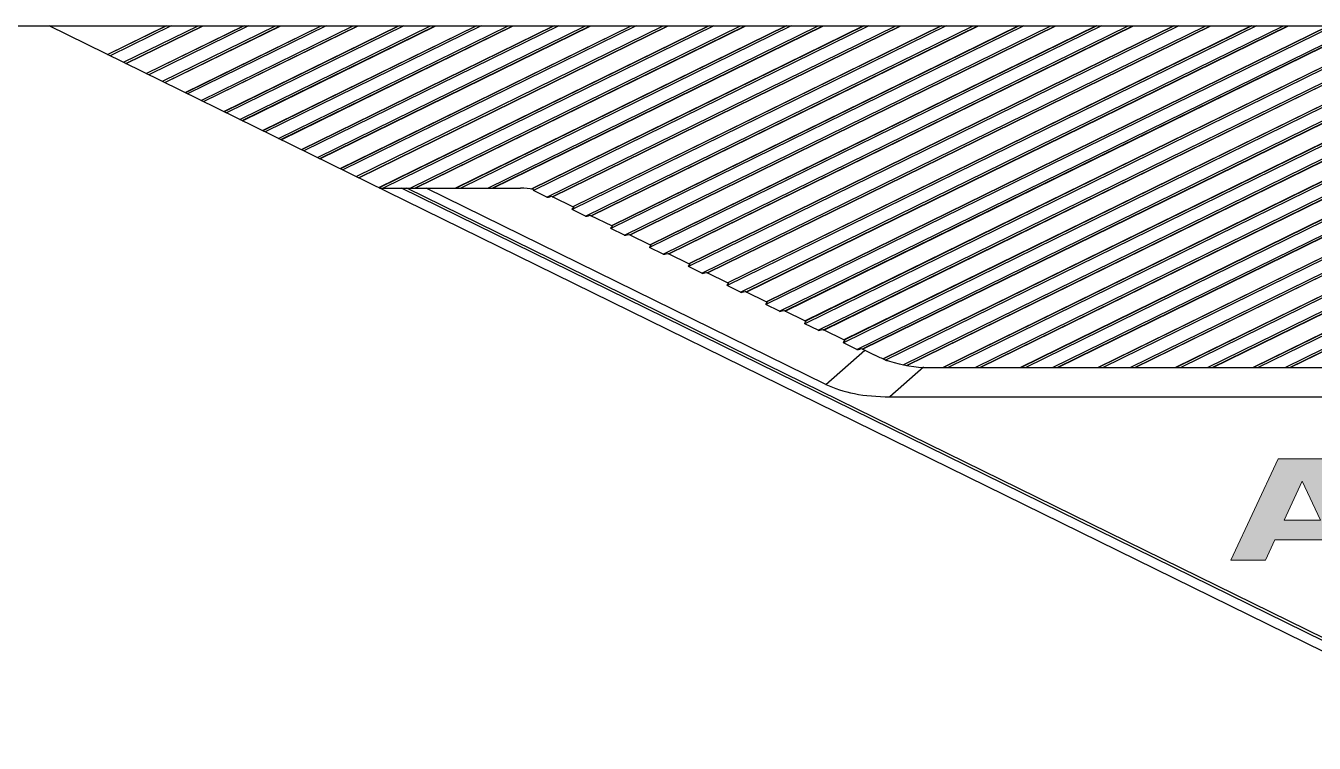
# Model space of a CAD drawing. Header units: millimetres. Extents: x 1927 to 14264, y 1863 to 5555.
# Drawn here: x 11446.5 to 11635, y 4706 to 4811 of the extents above; entities that cross this region are included whole.
import ezdxf

# ---------------------------------------------------------------- set-up
doc = ezdxf.new("R2010")
doc.units = ezdxf.units.MM
doc.layers.add('图层 1', color=7, linetype='Continuous', lineweight=18)

# ---------------------------------------------------------------- blocks, each defined once
blk = doc.blocks.new('RYHF')
h = blk.add_hatch(color=256)
h.paths.add_polyline_path([(7052.62, 5801.75), (7057.92, 5801.75), (7055.27, 5807.44)], flags=16)
h.paths.add_polyline_path([(7059.25, 5798.89), (7051.28, 5798.89), (7049.88, 5795.88), (7044.84, 5795.88), (7051.76, 5810.72), (7056.31, 5810.72), (7058.77, 5810.72), (7065.7, 5795.88), (7060.66, 5795.88)])
at = {"color": 7, "linetype": 'Continuous'}
for p, q in [((6795.9, 5874.09), (7395.9, 5874.09)), ((7085.69, 5769.1), (6871.9, 5874.09)), ((6880.45, 5869.89), (6889, 5874.09)), ((6889.07, 5874.09), (6880.49, 5869.87)), ((6889.75, 5874.09), (6880.83, 5869.71)), ((6882.8, 5868.74), (6893.69, 5874.09)), ((6883.13, 5868.57), (6894.37, 5874.09)), ((6883.17, 5868.56), (6894.44, 5874.09)), ((6886.12, 5867.11), (6900.34, 5874.09)), ((6900.42, 5874.09), (6886.16, 5867.09)), ((6901.09, 5874.09), (6886.5, 5866.92)), ((6888.47, 5865.96), (6905.03, 5874.09)), ((6888.81, 5865.79), (6905.71, 5874.09)), ((6888.84, 5865.77), (6905.79, 5874.09)), ((6891.79, 5864.32), (6911.69, 5874.09)), ((6911.76, 5874.09), (6891.83, 5864.3)), ((6912.44, 5874.09), (6892.17, 5864.14)), ((6894.14, 5863.17), (6916.38, 5874.09)), ((6894.48, 5863), (6917.06, 5874.09)), ((6894.51, 5862.99), (6917.13, 5874.09)), ((6897.46, 5861.54), (6923.03, 5874.09)), ((6923.1, 5874.09), (6897.5, 5861.52)), ((6923.78, 5874.09), (6897.84, 5861.35)), ((6899.81, 5860.39), (6927.72, 5874.09)), ((6900.15, 5860.22), (6928.4, 5874.09)), ((6900.19, 5860.2), (6928.47, 5874.09)), ((6903.14, 5858.75), (6934.37, 5874.09)), ((6934.45, 5874.09), (6903.17, 5858.73)), ((6935.12, 5874.09), (6903.51, 5858.57)), ((6905.48, 5857.6), (6939.06, 5874.09)), ((6905.82, 5857.43), (6939.74, 5874.09)), ((6905.86, 5857.42), (6939.82, 5874.09)), ((6908.81, 5855.97), (6945.72, 5874.09)), ((6945.79, 5874.09), (6908.84, 5855.95)), ((6946.47, 5874.09), (6909.18, 5855.78)), ((6911.15, 5854.81), (6950.41, 5874.09)), ((6911.49, 5854.65), (6951.09, 5874.09)), ((6911.53, 5854.63), (6951.16, 5874.09)), ((6914.48, 5853.18), (6957.06, 5874.09)), ((6957.13, 5874.09), (6914.52, 5853.16)), ((6957.81, 5874.09), (6914.86, 5853)), ((6916.82, 5852.03), (6961.75, 5874.09)), ((6917.16, 5851.86), (6962.43, 5874.09)), ((6917.2, 5851.84), (6962.5, 5874.09)), ((6920.15, 5850.4), (6968.4, 5874.09)), ((6968.47, 5874.09), (6920.19, 5850.38)), ((6969.15, 5874.09), (6920.79, 5850.34)), ((6924.73, 5850.34), (6973.09, 5874.09)), ((6925.41, 5850.34), (6973.77, 5874.09)), ((6925.48, 5850.34), (6973.85, 5874.09)), ((6979.74, 5874.09), (6931.38, 5850.34)), ((6979.82, 5874.09), (6931.45, 5850.34)), ((6980.5, 5874.09), (6932.13, 5850.34)), ((6936.07, 5850.34), (6984.44, 5874.09)), ((6936.75, 5850.34), (6985.12, 5874.09)), ((6936.83, 5850.34), (6985.19, 5874.09)), ((6991.09, 5874.09), (6942.44, 5850.2)), ((6991.16, 5874.09), (6942.49, 5850.19)), ((6991.84, 5874.09), (6942.76, 5849.99)), ((6944.73, 5849.02), (6995.78, 5874.09)), ((6945.52, 5849.08), (6996.46, 5874.09)), ((6945.56, 5849.06), (6996.53, 5874.09)), ((7003.18, 5874.09), (6948.43, 5847.2)), ((7002.43, 5874.09), (6948.51, 5847.61)), ((7002.5, 5874.09), (6948.55, 5847.59)), ((6950.4, 5846.24), (7007.12, 5874.09)), ((6951.19, 5846.29), (7007.8, 5874.09)), ((6951.23, 5846.27), (7007.88, 5874.09)), ((7014.53, 5874.09), (6954.1, 5844.42)), ((7013.77, 5874.09), (6954.18, 5844.83)), ((7013.85, 5874.09), (6954.22, 5844.81)), ((6956.07, 5843.45), (7018.47, 5874.09)), ((6956.87, 5843.51), (7019.15, 5874.09)), ((6956.9, 5843.49), (7019.22, 5874.09)), ((7025.87, 5874.09), (6959.77, 5841.63)), ((7025.12, 5874.09), (6959.85, 5842.04)), ((7025.19, 5874.09), (6959.89, 5842.02)), ((6961.74, 5840.67), (7029.81, 5874.09)), ((6962.54, 5840.72), (7030.49, 5874.09)), ((6962.57, 5840.7), (7030.56, 5874.09)), ((7037.21, 5874.09), (6965.45, 5838.85)), ((7036.46, 5874.09), (6965.52, 5839.26)), ((7036.53, 5874.09), (6965.56, 5839.24)), ((6967.42, 5837.88), (7041.15, 5874.09)), ((6968.21, 5837.94), (7041.83, 5874.09)), ((6968.25, 5837.92), (7041.91, 5874.09)), ((7048.56, 5874.09), (6971.12, 5836.06)), ((7047.8, 5874.09), (6971.2, 5836.47)), ((7047.88, 5874.09), (6971.23, 5836.45)), ((6973.09, 5835.1), (7052.5, 5874.09)), ((6973.88, 5835.15), (7053.18, 5874.09)), ((6973.92, 5835.13), (7053.25, 5874.09)), ((7059.9, 5874.09), (6976.79, 5833.28)), ((7059.15, 5874.09), (6976.87, 5833.69)), ((7059.22, 5874.09), (6976.9, 5833.67)), ((6978.76, 5832.31), (7063.84, 5874.09)), ((6979.55, 5832.37), (7064.52, 5874.09)), ((6979.59, 5832.35), (7064.59, 5874.09)), ((7071.24, 5874.09), (6982.46, 5830.49)), ((7070.49, 5874.09), (6982.54, 5830.9)), ((7070.56, 5874.09), (6982.58, 5830.88)), ((6984.43, 5829.53), (7075.18, 5874.09)), ((6985.22, 5829.58), (7075.86, 5874.09)), ((6985.26, 5829.56), (7075.94, 5874.09)), ((7082.59, 5874.09), (6988.13, 5827.71)), ((7081.83, 5874.09), (6988.21, 5828.11)), ((7081.91, 5874.09), (6988.25, 5828.1)), ((6990.1, 5826.74), (7086.53, 5874.09)), ((6990.9, 5826.8), (7087.21, 5874.09)), ((6990.93, 5826.78), (7087.28, 5874.09)), ((7093.18, 5874.09), (6993.94, 5825.36)), ((7093.25, 5874.09), (6993.99, 5825.34)), ((7093.93, 5874.09), (6994.28, 5825.15)), ((6996.85, 5824.48), (7097.87, 5874.09)), ((6997.34, 5824.39), (7098.55, 5874.09)), ((6997.4, 5824.38), (7098.62, 5874.09)), ((7104.52, 5874.09), (7002.7, 5824.09)), ((7104.59, 5874.09), (7002.78, 5824.09)), ((7105.27, 5874.09), (7003.46, 5824.09)), ((7007.39, 5824.09), (7109.21, 5874.09)), ((7008.07, 5824.09), (7109.89, 5874.09)), ((7008.15, 5824.09), (7109.97, 5874.09)), ((7115.86, 5874.09), (7014.05, 5824.09)), ((7115.94, 5874.09), (7014.12, 5824.09)), ((7116.62, 5874.09), (7014.8, 5824.09)), ((7018.74, 5824.09), (7120.56, 5874.09)), ((7019.42, 5824.09), (7121.24, 5874.09)), ((7019.49, 5824.09), (7121.31, 5874.09)), ((7127.21, 5874.09), (7025.39, 5824.09)), ((7127.28, 5874.09), (7025.46, 5824.09)), ((7127.96, 5874.09), (7026.14, 5824.09)), ((7030.08, 5824.09), (7131.9, 5874.09)), ((7030.76, 5824.09), (7132.58, 5874.09)), ((7030.83, 5824.09), (7132.65, 5874.09)), ((7138.55, 5874.09), (7036.73, 5824.09)), ((7138.62, 5874.09), (7036.81, 5824.09)), ((7139.3, 5874.09), (7037.49, 5824.09)), ((7041.42, 5824.09), (7143.24, 5874.09)), ((7042.1, 5824.09), (7143.92, 5874.09)), ((7042.18, 5824.09), (7144, 5874.09)), ((7149.89, 5874.09), (7048.08, 5824.09)), ((7149.97, 5874.09), (7048.15, 5824.09)), ((7150.65, 5874.09), (7048.83, 5824.09)), ((7052.77, 5824.09), (7154.59, 5874.09)), ((7053.45, 5824.09), (7155.27, 5874.09)), ((7053.52, 5824.09), (7155.34, 5874.09)), ((6920.26, 5850.34), (6940.86, 5850.34)), ((7087.28, 5769.88), (6923.44, 5850.34)), ((7087.68, 5770.08), (6924.23, 5850.34)), ((6985.56, 5821.62), (6927.07, 5850.34)), ((6944.73, 5849.02), (6942.76, 5849.99)), ((6945.4, 5849.14), (6948.67, 5847.53)), ((6950.4, 5846.24), (6948.43, 5847.2)), ((6954.34, 5844.75), (6951.07, 5846.35)), ((6956.07, 5843.45), (6954.1, 5844.42)), ((6960.01, 5841.96), (6956.74, 5843.57)), ((6961.74, 5840.67), (6959.77, 5841.63)), ((6965.69, 5839.18), (6962.41, 5840.78)), ((6967.42, 5837.88), (6965.45, 5838.85)), ((6971.36, 5836.39), (6968.08, 5838)), ((6973.09, 5835.1), (6971.12, 5836.06)), ((6977.03, 5833.61), (6973.76, 5835.21)), ((6978.76, 5832.31), (6976.79, 5833.28)), ((6982.7, 5830.82), (6979.43, 5832.43)), ((6984.43, 5829.53), (6982.46, 5830.49)), ((6988.37, 5828.04), (6985.1, 5829.64)), ((6985.56, 5821.62), (6991.26, 5826.62)), ((6990.1, 5826.74), (6988.13, 5827.71)), ((6990.77, 5826.86), (6992.65, 5825.93)), ((6999.83, 5824.11), (6994.93, 5819.81)), ((7000.59, 5824.09), (7197.66, 5824.09)), ((6994.93, 5819.81), (7188.94, 5819.81))]:
    blk.add_line(p, q, dxfattribs=at)
for centre, radius, start, end in [((6940.86, 5841.34), 9, 77.6267, 90), ((7000.59, 5842.09), 18, 243.8457, 249.3822), ((7000.59, 5842.09), 18, 251.4761, 270)]:
    blk.add_arc(centre, radius, start, end, dxfattribs=at)
for centre, major_axis, ratio, start_param, end_param in [((6944.8, 5850.99), (2.07, 0.98), 0.130507, 2.846583, 3.244909), ((6946.77, 5850.02), (2.07, 0.98), 0.130507, -3.038276, -2.358602), ((6950.47, 5848.21), (2.07, 0.98), 0.130507, 2.565236, 3.244909), ((6952.44, 5847.24), (2.07, 0.98), 0.130507, -3.038276, -2.358602), ((6956.14, 5845.42), (2.07, 0.98), 0.130507, 2.565236, 3.244909), ((6958.11, 5844.45), (2.07, 0.98), 0.130507, -3.038276, -2.358602), ((6961.82, 5842.64), (2.07, 0.98), 0.130507, 2.565236, 3.244909), ((6963.79, 5841.67), (2.07, 0.98), 0.130507, -3.038276, -2.358602), ((6967.49, 5839.85), (2.07, 0.98), 0.130507, 2.565236, 3.244909), ((6969.46, 5838.88), (2.07, 0.98), 0.130507, -3.038276, -2.358602), ((6973.16, 5837.07), (2.07, 0.98), 0.130507, 2.565236, 3.244909), ((6975.13, 5836.1), (2.07, 0.98), 0.130507, -3.038276, -2.358602), ((6978.83, 5834.28), (2.07, 0.98), 0.130507, 2.565236, 3.244909), ((6980.8, 5833.31), (2.07, 0.98), 0.130507, -3.038276, -2.358602), ((6984.5, 5831.5), (2.07, 0.98), 0.130507, 2.565236, 3.244909), ((6986.47, 5830.53), (2.07, 0.98), 0.130507, -3.038276, -2.358602), ((6990.17, 5828.71), (2.07, 0.98), 0.130507, 2.565236, 3.244909), ((6992.14, 5827.74), (2.07, 0.98), 0.130507, -3.038276, -2.358602), ((7333.28, 6132.58), (345.95, 303.53), 0.152098, -3.034155, -3.027155), ((7327.91, 6127.86), (345.95, 303.53), 0.152098, -3.07842, -2.969946)]:
    blk.add_ellipse(centre, major_axis=major_axis, ratio=ratio, start_param=start_param, end_param=end_param, dxfattribs=at)
blk.add_open_spline([(6994.28, 5825.15), (6994.27, 5825.16), (6994.26, 5825.16), (6994.25, 5825.16), (6994.24, 5825.17), (6994.23, 5825.18), (6994.23, 5825.19), (6994.23, 5825.2), (6994.23, 5825.22), (6994.24, 5825.23), (6994.24, 5825.24), (6994.25, 5825.24)], degree=3, knots=[0, 0, 0, 0, 0.126258, 0.252416, 0.378065, 0.440847, 0.503376, 0.627544, 0.751631, 0.875774, 1, 1, 1, 1], dxfattribs=at)
at = {"layer": '图层 1', "lineweight": 0}
for points in [[(7059.25, 5798.89), (7051.28, 5798.89), (7049.88, 5795.88), (7044.84, 5795.88), (7051.76, 5810.72), (7056.31, 5810.72), (7058.77, 5810.72), (7065.7, 5795.88), (7060.66, 5795.88), (7059.25, 5798.89)], [(7052.62, 5801.75), (7057.92, 5801.75), (7055.27, 5807.44), (7052.62, 5801.75)]]:
    blk.add_lwpolyline(points, dxfattribs=at)
blk = doc.blocks.new('*U345')
blk.add_blockref('RYHF', (-7095.9, -5710.09))
blk = doc.blocks.new('*U346')
at = {"color": 0, "linetype": 'ByBlock', "lineweight": -2, "transparency": 16777216}
blk.add_blockref('*U345', (1800, 1350), dxfattribs=at)

msp = doc.modelspace()

# ---------------------------------------------------------------- block references
msp.add_blockref('*U346', (9873.87292, 3297.0031))

doc.saveas('drawing.dxf')
